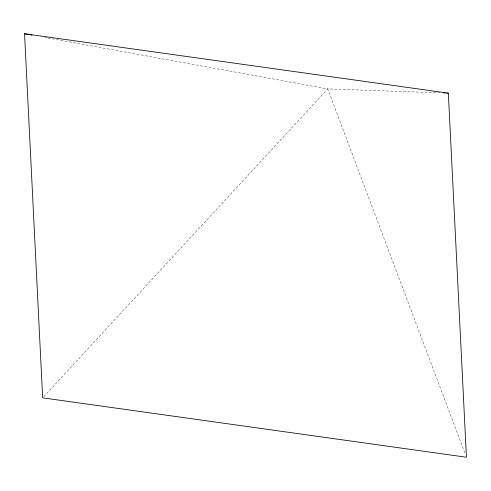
<?xml version="1.0" encoding="UTF-8"?>
<svg xmlns="http://www.w3.org/2000/svg" width="491" height="491" viewBox="0 0 491 491"><rect width="100%" height="100%" fill="white"/><g stroke="black" fill="none" stroke-linecap="round" stroke-linejoin="round"><path stroke-width="0.37" stroke-dasharray="2.46 1.84" d="M43.705 396.716L327.718 88.896L439.936 92.86M44.914 37.457L47.173 37.868M47.928 38.003L327.718 88.896L465.1 453.666"/><path stroke-width="0.74" d="M443.754 92.995L445.282 93.051M446.81 93.106L448.338 93.155L466.45 457.244L42.662 397.845L24.55 33.756L448.338 93.155M24.55 33.756L29.073 34.579M30.583 34.849L32.093 35.125"/></g></svg>
